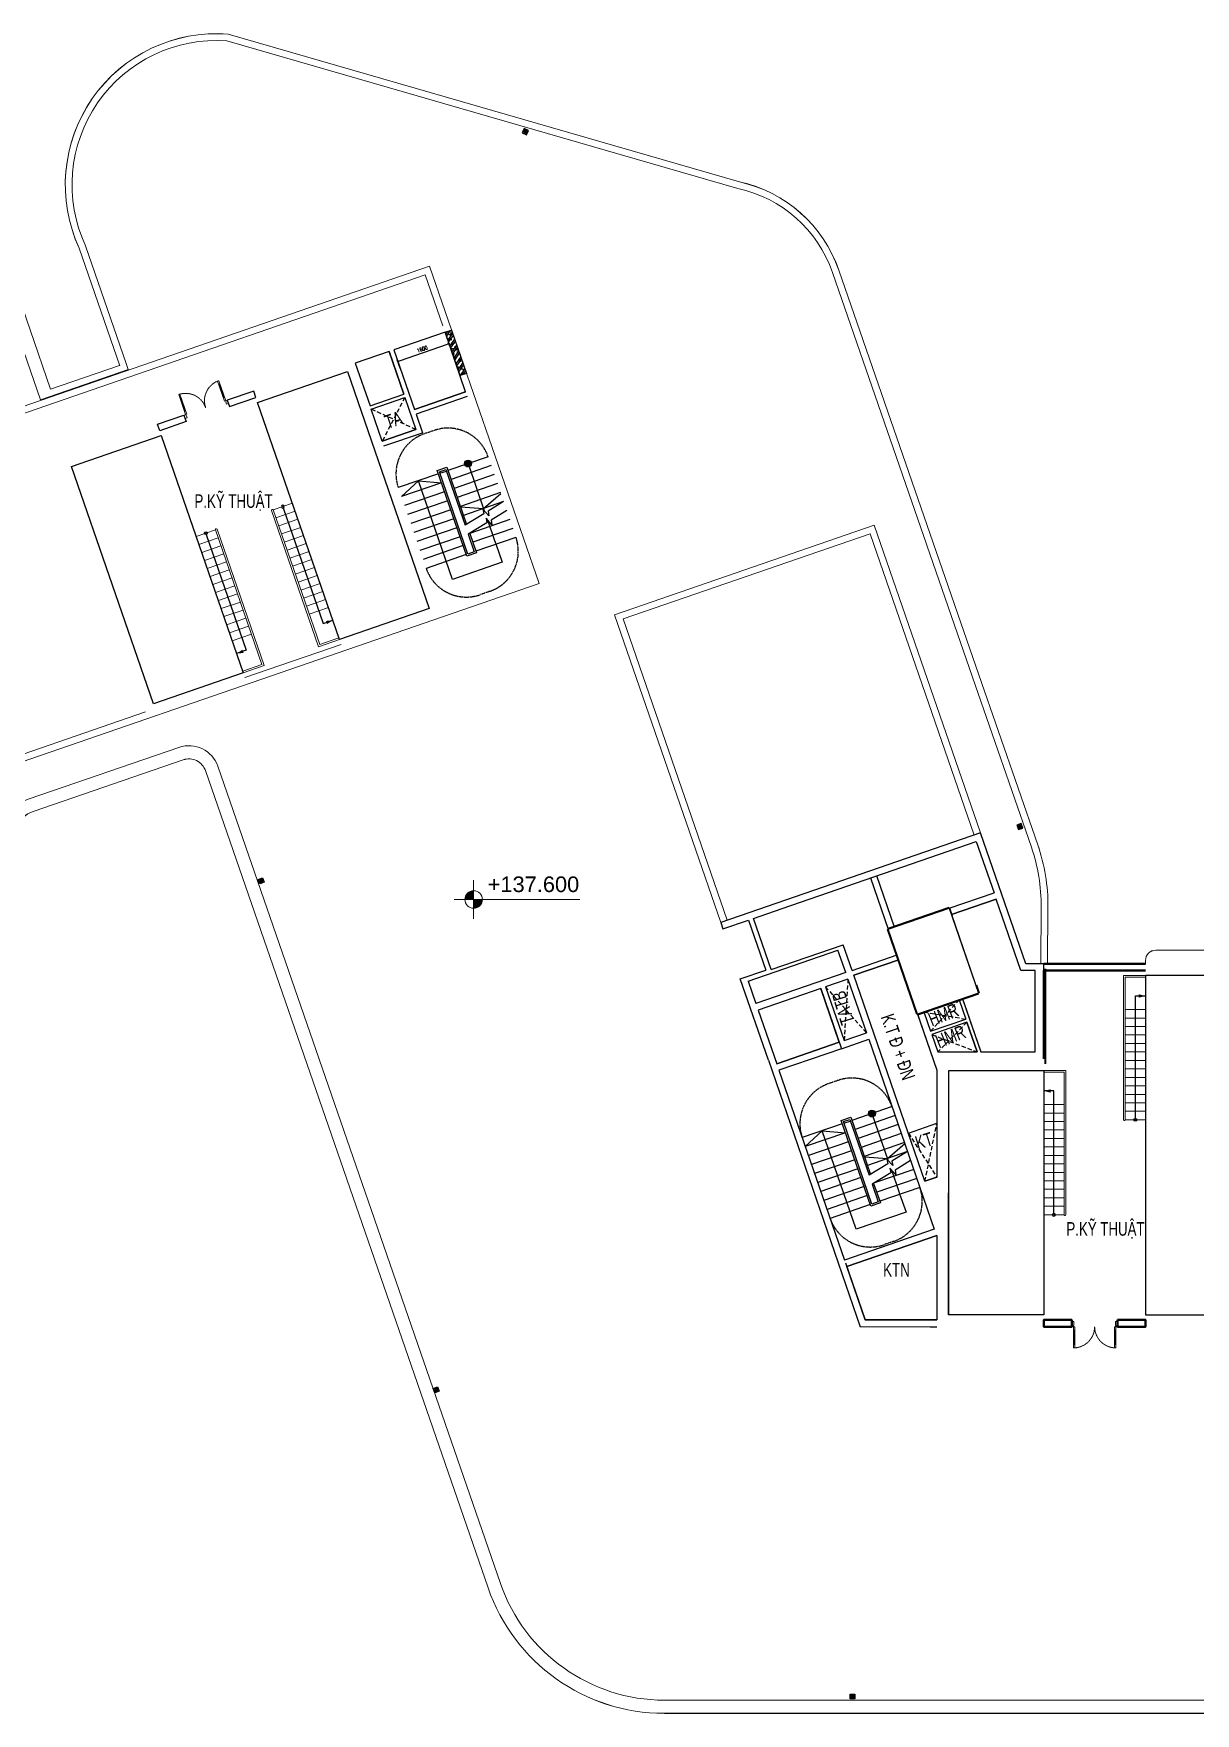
# Model space of a CAD drawing. Header units: millimetres. Extents: x 73618 to 214089, y -16132 to 209282.
# Drawn here: x 111839 to 146081, y 17166 to 66687 of the extents above; entities that cross this region are included whole.
import ezdxf
from ezdxf.enums import TextEntityAlignment as Align

# ---------------------------------------------------------------- set-up
doc = ezdxf.new("R2010")
doc.units = ezdxf.units.MM
doc.header["$LTSCALE"] = 100
doc.header["$MEASUREMENT"] = 0
for name, pattern in [('HIDDEN2', [0.1875, 0.125, -0.0625]), ('Xref_ST_MBDV Cot vach 30.7.2022$0$HIDDEN', [0.375, 0.25, -0.125]), ('Xref_ST_MBDV Cot vach 30.7.2022$0$HIDDEN2', [0.1875, 0.125, -0.0625]), ('Xref_ST_MBDV Cot vach 30.7.2022$0$ST_MBDV Cot vach 220803$0$HIDDEN', [0.375, 0.25, -0.125])]:
    doc.linetypes.add(name, pattern=pattern)
for name, color, linetype, lineweight in [('A-DOOR', 1, 'Continuous', 9), ('AUDIT_I_220808132811-11', 7, 'Continuous', 9), ('CUA', 37, 'Continuous', 13), ('KT-Ghi chu', 7, 'Continuous', 15), ('KT-Net cat', 1, 'Continuous', 40), ('KT-Net thay', 7, 'Continuous', 15), ('KT-TMB', 7, 'Continuous', 0), ('XREF.LSQ9.39U. MB$0$KTV-KT-NET THAY 1', 7, 'Continuous', 15), ('Xref_ST_MBDV Cot vach 30.7.2022$0$CUA', 37, 'Continuous', 13), ('Xref_ST_MBDV Cot vach 30.7.2022$0$ST_MBDV Cot vach 220803$0$Xref_ST_MBDV Cot vach 30.7.2022$0$KT-Net cot vach', 6, 'Continuous', 50)]:
    doc.layers.add(name, color=color, linetype=linetype, lineweight=lineweight)
for name, color, linetype in [('KC-Betong', 6, 'Continuous'), ('KT-Net manh', 139, 'Continuous'), ('NDT Thiet bi', 40, 'Continuous'), ('Xref_ST_MBDV Cot vach 30.7.2022$0$A-FLOR-STRS-ARROW', 8, 'Continuous'), ('Xref_ST_MBDV Cot vach 30.7.2022$0$KT-Khuat', 9, 'Xref_ST_MBDV Cot vach 30.7.2022$0$HIDDEN'), ('Xref_ST_MBDV Cot vach 30.7.2022$0$KT-Net manh', 139, 'Continuous'), ('Xref_ST_MBDV Cot vach 30.7.2022$0$KT-Text', 7, 'Continuous'), ('Xref_ST_MBDV Cot vach 30.7.2022$0$KT-Thay', 7, 'Continuous'), ('Xref_ST_MBDV Cot vach 30.7.2022$0$KT-Tuong', 1, 'Continuous'), ('Xref_ST_MBDV Cot vach 30.7.2022$0$ST_MBDV Cot vach 220803$0$KT-Khuat', 9, 'Xref_ST_MBDV Cot vach 30.7.2022$0$ST_MBDV Cot vach 220803$0$HIDDEN'), ('Xref_ST_MBDV Cot vach 30.7.2022$0$ST_MBDV Cot vach 220803$0$KT-Text', 7, 'Continuous'), ('Xref_ST_MBDV Cot vach 30.7.2022$0$ST_MBDV Cot vach 220803$0$Xref_ST_MBDV Cot vach 30.7.2022$0$KT-Tuong', 1, 'Continuous')]:
    doc.layers.add(name, color=color, linetype=linetype)
doc.styles.add('font unicode ccu', font='arial.ttf')
doc.styles.add('Xref_ST_MBDV Cot vach 30.7.2022$0$Arial', font='arial.ttf', dxfattribs={"width": 0.7})
doc.styles.add('Xref_ST_MBDV Cot vach 30.7.2022$0$ST_MBDV Cot vach 220803$0$Arial', font='arial.ttf', dxfattribs={"width": 0.7})
doc.styles.add('Xref_ST_MBDV Cot vach 30.7.2022$0$xref.N.Cot vach tang N2$0$DIM', font='vnsimli.shx', dxfattribs={"width": 0.7})
doc.dimstyles.new('Xref_ST_MBDV Cot vach 30.7.2022$0$xref.N.Cot vach tang N2$0$CCU 1-100 A1', dxfattribs={"dimscale": 100, "dimtxt": 2.2, "dimasz": 1, "dimexe": 1, "dimexo": 0, "dimgap": 1, "dimtad": 1, "dimdec": 0, "dimdsep": 46, "dimtxsty": 'Xref_ST_MBDV Cot vach 30.7.2022$0$xref.N.Cot vach tang N2$0$DIM', "dimblk1": 'Xref_ST_MBDV Cot vach 30.7.2022$0$xref.N.Cot vach tang N2$0$_ARCHTICK', "dimblk2": 'Xref_ST_MBDV Cot vach 30.7.2022$0$xref.N.Cot vach tang N2$0$_ARCHTICK', "dimsah": 1, "dimcen": 0, "dimdle": 1, "dimclrd": 256, "dimclre": 256, "dimclrt": 31, "dimadec": 0, "dimazin": 0, "dimtfac": 1, "dimtdec": 0, "dimtix": 1, "dimtmove": 2, "dimatfit": 3, "dimldrblk": 'Xref_ST_MBDV Cot vach 30.7.2022$0$xref.N.Cot vach tang N2$0$_ARCHTICK', "dimfxl": 8, "dimtolj": 1, "dimarcsym": 0})

# ---------------------------------------------------------------- blocks, each defined once
blk = doc.blocks.new('*U29')
at = {"layer": 'KT-Ghi chu'}
h = blk.add_hatch(color=256, dxfattribs=at)
edge = h.paths.add_edge_path()
edge.add_ellipse((286, 0), major_axis=(91.4, 91.4), ratio=1, start_angle=45, end_angle=135)
edge.add_line((156, 0), (286, 0))
edge.add_line((286, 0), (286, 129))
h = blk.add_hatch(color=256, dxfattribs=at)
edge = h.paths.add_edge_path()
edge.add_ellipse((286, 0), major_axis=(91.4, 91.4), ratio=1, start_angle=225, end_angle=315)
edge.add_line((415, 0), (286, 0))
edge.add_line((286, 0), (286, -129))
for p, q in [((286, 286), (286, -286)), ((1850, 0), (0, 0))]:
    blk.add_line(p, q, dxfattribs=at)
blk.add_circle((286, 0), 129, dxfattribs=at)
at = {"style": 'font unicode ccu'}
for tag, p in [('FL', (493, 109)), ('SL', (490, -337))]:
    blk.add_attdef(tag, p, '', height=230, dxfattribs=at)
blk = doc.blocks.new('BA')
at = {"layer": 'NDT Thiet bi'}
for p, q in [((-23606, -408374), (-23661, -408374)), ((-23606, -408374), (-23659, -408360)), ((-23606, -408374), (-23659, -408389)), ((-23606, -408374), (-23654, -408347)), ((-23606, -408374), (-23654, -408402)), ((-23645, -408335), (-23606, -408374)), ((-23645, -408413), (-23606, -408374)), ((-23606, -408374), (-23633, -408327)), ((-23606, -408374), (-23633, -408422)), ((-23606, -408374), (-23620, -408321)), ((-23606, -408374), (-23620, -408428)), ((-23606, -408391), (-23606, -408319)), ((-23606, -408374), (-23592, -408321)), ((-23606, -408374), (-23578, -408327)), ((-23567, -408335), (-23606, -408374)), ((-23606, -408374), (-23558, -408347)), ((-23606, -408374), (-23553, -408360)), ((-23606, -408374), (-23551, -408374)), ((-23606, -408374), (-23578, -408422)), ((-23606, -408374), (-23553, -408389)), ((-23606, -408374), (-23558, -408402)), ((-23567, -408413), (-23606, -408374)), ((-23606, -408374), (-23592, -408428)), ((-23606, -408391), (-23606, -408429)), ((-23589, -408374), (-23551, -408374))]:
    blk.add_line(p, q, dxfattribs=at)
blk.add_lwpolyline([(-23680, -408448), (-23532, -408448), (-23532, -408301), (-23680, -408301)], close=True, dxfattribs=at)
blk.add_circle((-23606, -408374), 55, dxfattribs=at)
blk = doc.blocks.new('A$C58AB5499')
for points, layer in [([(5483, 8885), (8130, 9799), (10545, 2804), (7898, 1890)], 'KT-Net cat'), ([(0, 6995), (2647, 7909), (5062, 914), (2415, 0)], 'KT-Net cat'), ([(34455, -8014), (31655, -8014), (31655, -18014), (34455, -18014)], 'KT-Net cat'), ([(25855, -10814), (28655, -10814), (28655, -18015), (25855, -18015)], 'KT-Net cat'), ([(24070, -6647), (25866, -6027), (26731, -8532), (24935, -9152)], 'KT-TMB')]:
    blk.add_wipeout(points).translate(0, 0, 0).dxf.layer = layer
at = {"layer": 'KC-Betong', "ltscale": 10, "elevation": 0}
for points in [[(5483, 8885), (8130, 9799), (10545, 2804), (7898, 1890)], [(0, 6995), (2647, 7909), (5062, 914), (2415, 0)], [(24070, -6647), (25866, -6027), (26731, -8532), (24935, -9152)], [(31655, -18014), (34455, -18014), (34455, -8014), (31655, -8014)]]:
    blk.add_lwpolyline(points, close=True, dxfattribs=at)
blk.add_lwpolyline([(25855, -10814), (28655, -10814), (28655, -18015), (25852, -18014), (25855, -10814)], dxfattribs=at)
blk = doc.blocks.new('XREF.LSQ9.39U. MB$0$thang sat')
at = {"layer": 'KT-Net manh'}
blk.add_lwpolyline([(50, -958), (50, 2650), (350, 2650)], dxfattribs=at)
at = {"layer": 'KT-Net manh', "ltscale": 2}
blk.add_lwpolyline([(350, 2650, 0, 100, 0), (150, 2650, 100, 100, 0)], format="xyseb", dxfattribs=at)
at = {"layer": 'KT-Net manh'}
blk.add_circle((50, -1000), 41.6, dxfattribs=at)
at = {"layer": 'KT-Net thay'}
for p, q in [((350, 3250), (-300, 3250)), ((-300, 3250), (-300, -1000)), ((-250, 3200), (-250, -1000)), ((350, 3200), (-250, 3200)), ((-250, 2250), (350, 2250)), ((350, 2000), (-250, 2000)), ((350, 1750), (-250, 1750)), ((350, 1500), (-250, 1500)), ((350, 1250), (-250, 1250)), ((350, 1000), (-250, 1000)), ((350, 750), (-250, 750)), ((350, 500), (-250, 500)), ((350, 250), (-250, 250)), ((-250, 0), (350, 0)), ((-250, -250), (350, -250)), ((-250, -500), (350, -500)), ((-250, -750), (350, -750)), ((-250, -1000), (350, -1000))]:
    blk.add_line(p, q, dxfattribs=at)
blk.add_arc((-275, -1000), 25, 180, 0, dxfattribs=at)
blk = doc.blocks.new('A$C1DD04B63')
at = {"layer": 'Xref_ST_MBDV Cot vach 30.7.2022$0$KT-Net manh'}
h = blk.add_hatch(color=256, dxfattribs=at)
edge = h.paths.add_edge_path(flags=0)
edge.add_arc((-8363.3, 5933.9), 100, 199.04714, 559.04714)
h = blk.add_hatch(color=256, dxfattribs=at)
edge = h.paths.add_edge_path(flags=0)
edge.add_arc((-8363.3, 5933.9), 100, 199.04714, 559.04714)
blk.add_hatch(color=256, dxfattribs=at).paths.add_polyline_path([(-8365.1, 6033.9), (-8423.5, 6013.7), (-8458.9, 5963), (-8457.8, 5901.3), (-8420.6, 5851.9), (-8361.5, 5833.9), (-8303, 5854.1), (-8267.6, 5904.7), (-8268.8, 5966.5), (-8306, 6015.9)], flags=0)
blk.add_hatch(color=256, dxfattribs=at).paths.add_polyline_path([(-8365.1, 6033.9), (-8423.5, 6013.7), (-8458.9, 5963), (-8457.8, 5901.3), (-8420.6, 5851.9), (-8361.5, 5833.9), (-8303, 5854.1), (-8267.6, 5904.7), (-8268.8, 5966.5), (-8306, 6015.9)], flags=0)
at = {"layer": 'A-DOOR'}
blk.add_line((-6450, -350, 0), (-8706.3, -350, 0), dxfattribs=at)
at = {"layer": 'Defpoints', "elevation": 0}
for points in [[(-4700.7, 12255.2), (-6024.1, 11798.3), (-5224.6, 9482.5), (-5697.2, 9319.3), (-5155.4, 7750), (-3550, 7750), (-3550, 10150), (-3973.9, 10150)], [(-8898.6, 10012.5), (-7575.3, 10469.4), (-6450, 7209.9), (-6450, 4059.1), (-6800.7, 3935.8)], [(-11169.8, 7398.2), (-9326.6, 8034.5), (-9874.8, 9622.6), (-11718.1, 8986.2)], [(-9107.3, 1424.2), (-6450, 2341.6), (-6450, -150), (-8563.8, -150)]]:
    blk.add_lwpolyline(points, close=True, dxfattribs=at)
at = {"layer": 'Xref_ST_MBDV Cot vach 30.7.2022$0$A-FLOR-STRS-ARROW', "elevation": 0}
for points in [[(-7315.6, 4814.5), (-7774.8, 4531.2), (-7751.7, 4397.6), (-7924.7, 4590.2), (-7897.7, 4455.4), (-8449.4, 4115)], [(-7223.9, 4549), (-7683.2, 4265.7), (-7660.1, 4132), (-7833, 4324.7), (-7806, 4189.9), (-8357.7, 3849.5)]]:
    blk.add_lwpolyline(points, dxfattribs=at)
at = {"layer": 'Xref_ST_MBDV Cot vach 30.7.2022$0$KT-Khuat', "linetype": 'Xref_ST_MBDV Cot vach 30.7.2022$0$HIDDEN', "ltscale": 5}
for p, q in [((-9733, 9671.5, 0), (-8523.1, 8311.9, 0)), ((-9071.4, 9900, 0), (-9184.8, 8083.5, 0))]:
    blk.add_line(p, q, dxfattribs=at)
at = {"layer": 'Xref_ST_MBDV Cot vach 30.7.2022$0$KT-Net manh'}
for p, q in [((-3268, 10200, 0), (-3268, 7400, 0)), ((-3250, 10200, 0), (-3250, 7400, 0)), ((-8267.6, 5904.7, 0), (-8268.8, 5966.5, 0)), ((-8267.6, 5904.7, 0), (-8268.8, 5966.5, 0))]:
    blk.add_line(p, q, dxfattribs=at)
at = {"layer": 'Xref_ST_MBDV Cot vach 30.7.2022$0$KT-Net manh', "linetype": 'Xref_ST_MBDV Cot vach 30.7.2022$0$HIDDEN', "elevation": 0}
for points in [[(-7772.5, 6137.9, 0.4141313), (-9361.7, 6911.6), (-9645.8, 6813.5, 0.4141313), (-10419.2, 5224.1, 1.0000292)], [(-6950.1, 3755.8, -0.4141313), (-7723.5, 2166.4), (-8007.6, 2068.3, -0.4141313), (-9596.8, 2842.1, -1.0000292)]]:
    blk.add_lwpolyline(points, format="xyb", dxfattribs=at)
at = {"layer": 'Xref_ST_MBDV Cot vach 30.7.2022$0$KT-Net manh', "elevation": 0}
for points in [[(-8363.3, 5933.9), (-7883.6, 4544.4)], [(-10327.8, 4959.4), (-9828.4, 5428.1), (-9146.3, 5367.3)], [(-7791.9, 4278.8), (-7580.1, 3665.3), (-7547.4, 3570.8), (-7359.8, 3027.3), (-8824.9, 2521.4), (-9828.4, 5428.1)], [(-8585.6, 4662.6), (-7906.4, 4610.5), (-7397.2, 5050.8)]]:
    blk.add_lwpolyline(points, dxfattribs=at)
at = {"layer": 'Xref_ST_MBDV Cot vach 30.7.2022$0$KT-Net manh'}
blk.add_circle((-8363.3, 5933.9, 0), 100, dxfattribs=at)
blk.add_circle((-8363.3, 5933.9, 0), 100, dxfattribs=at)
at = {"layer": 'Xref_ST_MBDV Cot vach 30.7.2022$0$KT-Thay', "extrusion": (-1.21212e-08, -4.22423e-09, 1)}
for p, q in [((-7772.5, 6137.9, 0), (-8954.1, 5729.9, 0)), ((-9237.6, 5632, 0), (-10419.2, 5224.1, 0)), ((-7681.1, 5873.2, 0), (-8862.7, 5465.3, 0)), ((-7589.8, 5608.5, 0), (-8771.3, 5200.6, 0)), ((-9146.3, 5367.3, 0), (-10327.8, 4959.4, 0)), ((-9054.9, 5102.7, 0), (-10236.5, 4694.7, 0)), ((-7498.4, 5343.8, 0), (-8679.9, 4935.9, 0)), ((-7407, 5079.2, 0), (-8588.6, 4671.2, 0)), ((-8963.5, 4838, 0), (-10145.1, 4430.1, 0)), ((-8872.1, 4573.3, 0), (-10053.7, 4165.4, 0)), ((-7315.6, 4814.5, 0), (-8497.2, 4406.6, 0)), ((-8780.8, 4308.7, 0), (-9962.3, 3900.7, 0)), ((-8689.4, 4044, 0), (-9870.9, 3636.1, 0)), ((-7132.9, 4285.2, 0), (-8314.4, 3877.2, 0)), ((-7041.5, 4020.5, 0), (-8223.1, 3612.6, 0)), ((-8598, 3779.3, 0), (-9779.6, 3371.4, 0)), ((-8506.6, 3514.7, 0), (-9688.2, 3106.7, 0)), ((-6950.1, 3755.8, 0), (-8131.7, 3347.9, 0)), ((-8415.3, 3250, 0), (-9596.8, 2842.1, 0))]:
    blk.add_line(p, q, dxfattribs=at)
at = {"layer": 'Xref_ST_MBDV Cot vach 30.7.2022$0$KT-Thay'}
for p, q in [((-9190.4, 5648.3, 0), (-9001.3, 5713.6, 0)), ((-7290.2, 5353.6, 0), (-6450, 5649.2, 0))]:
    blk.add_line(p, q, dxfattribs=at)
at = {"layer": 'Xref_ST_MBDV Cot vach 30.7.2022$0$KT-Thay', "elevation": 0}
for points in [[(-8314.1, 3876.4), (-8115.4, 3300.6), (-8398.9, 3202.7), (-9270.3, 5726.5), (-8986.7, 5824.4), (-8405.8, 4141.9)], [(-8357.7, 3849.5), (-8178.9, 3331.6), (-8368, 3266.3), (-9206.7, 5695.6), (-9017.6, 5760.9), (-8449.4, 4115)]]:
    blk.add_lwpolyline(points, dxfattribs=at)
at = {"layer": 'Xref_ST_MBDV Cot vach 30.7.2022$0$KT-Tuong'}
for p, q in [((-5164.4, 14211, 0), (-12821.4, 11567.4, 0)), ((-11006.9, 11982.3, 0), (-5288.1, 13956.7, 0)), ((-5288.1, 13956.7, 0), (-4766, 12444.3, 0)), ((-3831.3, 10350, 0), (-5164.4, 14211, 0)), ((-11857.6, 11688.6, 0), (-11006.9, 11982.3, 0)), ((-12821.4, 11567.4, 0), (-12755.1, 11378.8, 0)), ((-12755.1, 11378.8, 0), (-11999.4, 11639.6, 0)), ((-11999.4, 11639.6, 0), (-11490.3, 10165.1, 0)), ((-11335.5, 10176.2, 0), (-11857.6, 11688.6, 0)), ((-11335.5, 10176.2, 0), (-9208.7, 10910.5, 0)), ((-8947.6, 10154.3, 0), (-9208.7, 10910.5, 0)), ((-12011.8, 9836.9, 0), (-9365.1, 10750.7, 0)), ((-9136.6, 10089, 0), (-9365.1, 10750.7, 0)), ((-12246.5, 9904, 0), (-11490.3, 10165.1, 0)), ((-9136.6, 10089, 0), (-11783.3, 9175.2, 0)), ((-6800.7, 3935.8, 0), (-8898.6, 10012.5, 0)), ((-11417.6, 7503, 0), (-12246.5, 9904, 0)), ((-12011.8, 9836.9, 0), (-11783.3, 9175.2, 0)), ((-9874.8, 9622.6, 0), (-11718.1, 8986.2, 0)), ((-9874.8, 9622.6, 0), (-9261.3, 7845.5, 0)), ((-9071.4, 9900, 0), (-9733, 9671.5, 0)), ((-9733, 9671.5, 0), (-9184.8, 8083.5, 0)), ((-9071.4, 9900, 0), (-8523.1, 8311.9, 0)), ((-9326.6, 8034.5, 0), (-11169.8, 7398.2, 0)), ((-9261.3, 7845.5, 0), (-8457.8, 8122.9, 0)), ((-9184.8, 8083.5, 0), (-8523.1, 8311.9, 0)), ((-8457.8, 8122.9, 0), (-6525.9, 2527, 0)), ((-11417.6, 7503, 0), (-8706.3, -350, 0)), ((-11228.5, 7568.3, 0), (-11169.8, 7398.2, 0)), ((-9261.3, 7845.5, 0), (-11104.5, 7209.1, 0)), ((-11104.5, 7209.1, 0), (-9172.6, 1613.2, 0)), ((-6800.7, 3935.8, 0), (-6450, 4059.1, 0)), ((-6525.9, 2527, 0), (-9172.6, 1613.2, 0)), ((-6450, 2341.6, 0), (-9107.3, 1424.2, 0)), ((-9146.5, 1537.8, 0), (-8563.8, -150, 0)), ((-8563.8, -150, 0), (-6450, -150, 0)), ((-6650, -150, 0), (-6450, -150, 0)), ((-6650, -350, 0), (-6450, -350, 0))]:
    blk.add_line(p, q, dxfattribs=at)
at = {"layer": 'Xref_ST_MBDV Cot vach 30.7.2022$0$KT-Tuong', "elevation": 0}
blk.add_lwpolyline([(-11718.1, 8986.2), (-11669.1, 8844.4)], dxfattribs=at)
at = {"layer": 'Xref_ST_MBDV Cot vach 30.7.2022$0$ST_MBDV Cot vach 220803$0$KT-Khuat', "linetype": 'Xref_ST_MBDV Cot vach 30.7.2022$0$ST_MBDV Cot vach 220803$0$HIDDEN', "ltscale": 5}
for p, q in [((-6800.7, 3935.8, 0), (-6450, 5649.2, 0)), ((-7290.2, 5353.6, 0), (-6450, 4059.1, 0))]:
    blk.add_line(p, q, dxfattribs=at)
at = {"layer": 'Xref_ST_MBDV Cot vach 30.7.2022$0$ST_MBDV Cot vach 220803$0$KT-Khuat', "linetype": 'Xref_ST_MBDV Cot vach 30.7.2022$0$ST_MBDV Cot vach 220803$0$HIDDEN', "ltscale": 5, "extrusion": (5.05853e-09, -7.09797e-09, 1), "elevation": 0}
for points in [[(-6831.5, 8927.7), (-5595.9, 8719.6)], [(-5791.7, 9286.7), (-6635.7, 8360.6)], [(-5563.3, 8625), (-6422.3, 7750.7)]]:
    blk.add_lwpolyline(points, dxfattribs=at)
at = {"layer": 'Xref_ST_MBDV Cot vach 30.7.2022$0$ST_MBDV Cot vach 220803$0$KT-Khuat', "linetype": 'Xref_ST_MBDV Cot vach 30.7.2022$0$ST_MBDV Cot vach 220803$0$HIDDEN', "ltscale": 5, "extrusion": (4.82584e-10, -8.7027e-09, 1), "elevation": 0}
blk.add_lwpolyline([(-6601.3, 8261), (-5261.2, 7750)], dxfattribs=at)
at = {"layer": 'Xref_ST_MBDV Cot vach 30.7.2022$0$ST_MBDV Cot vach 220803$0$Xref_ST_MBDV Cot vach 30.7.2022$0$KT-Net cot vach'}
for p, q in [((-6089.4, 11987.4, 0), (-7885.3, 11367.3, 0)), ((-6007.8, 11751.1, 0), (-6089.4, 11987.4, 0)), ((-7020.5, 8862.5, 0), (-7885.4, 11367.3, 0)), ((-7020.5, 8862.5, 0), (-5224.6, 9482.5, 0)), ((-5306.2, 9718.8, 0), (-5224.6, 9482.5, 0))]:
    blk.add_line(p, q, dxfattribs=at)
at = {"layer": 'Xref_ST_MBDV Cot vach 30.7.2022$0$ST_MBDV Cot vach 220803$0$Xref_ST_MBDV Cot vach 30.7.2022$0$KT-Tuong'}
for p, q in [((-8407.5, 12879.7, 0), (-7885.4, 11367.3, 0)), ((-7696.3, 11432.6, 0), (-8218.5, 12945, 0)), ((-5723.6, 10315.2, 0), (-6196.8, 11685.8, 0)), ((-5534.6, 10380.5, 0), (-6007.8, 11751.1, 0)), ((-8947.6, 10154.3, 0), (-7624.3, 10611.1, 0)), ((-5495.2, 9653.6, 0), (-5723.6, 10315.2, 0)), ((-5306.2, 9718.8, 0), (-5534.6, 10380.5, 0)), ((-3550, 10150, 0), (-3973.9, 10150, 0)), ((-6635.7, 8360.6, 0), (-5595.9, 8719.6, 0)), ((-5501.4, 8752.2, 0), (-5468.8, 8657.7, 0)), ((-5155.4, 7750, 0), (-3550, 7750, 0))]:
    blk.add_line(p, q, dxfattribs=at)
at = {"layer": 'Xref_ST_MBDV Cot vach 30.7.2022$0$ST_MBDV Cot vach 220803$0$Xref_ST_MBDV Cot vach 30.7.2022$0$KT-Tuong', "extrusion": (5.05853e-09, -7.09797e-09, 1), "elevation": 0}
for points in [[(-6089.4, 11987.4), (-4766, 12444.3)], [(-6024.1, 11798.4), (-4700.7, 12255.2)], [(-3973.9, 10150), (-4700.7, 12255.2)], [(-3300, 7550), (-3300, 10350), (-3831.3, 10350)], [(-3550, 7750), (-3550, 10150)], [(-6831.5, 8927.7), (-6635.7, 8360.6)], [(-5791.7, 9286.7), (-5595.9, 8719.6)], [(-5697.2, 9319.3), (-5501.4, 8752.2)], [(-3550, 7750), (-3550, 8922.2)], [(-7020.5, 8862.5), (-6450, 7209.9)], [(-5563.3, 8625), (-5261.2, 7750)], [(-5468.8, 8657.7), (-5155.4, 7750)]]:
    blk.add_lwpolyline(points, dxfattribs=at)
at = {"layer": 'Xref_ST_MBDV Cot vach 30.7.2022$0$ST_MBDV Cot vach 220803$0$Xref_ST_MBDV Cot vach 30.7.2022$0$KT-Tuong', "elevation": 0}
blk.add_lwpolyline([(-7575.3, 10469.4), (-8898.6, 10012.5)], dxfattribs=at)
at = {"layer": 'Xref_ST_MBDV Cot vach 30.7.2022$0$ST_MBDV Cot vach 220803$0$Xref_ST_MBDV Cot vach 30.7.2022$0$KT-Tuong', "extrusion": (5.05853e-09, -7.09797e-09, 1), "elevation": 0}
blk.add_lwpolyline([(-6603.1, 8266.1), (-6424.9, 7750), (-5261.2, 7750), (-5563.3, 8625)], close=True, dxfattribs=at)
at = {"layer": 'Xref_ST_MBDV Cot vach 30.7.2022$0$KT-Text', "extrusion": (2.35248e-08, -7.82116e-08, 1), "style": 'Xref_ST_MBDV Cot vach 30.7.2022$0$Arial', "width": 0.7}
blk.add_text('TATB', height=400, rotation=107.17014, dxfattribs=at).set_placement((-9024.8, 9107.5, 0), align=Align.CENTER)
at = {"layer": 'Xref_ST_MBDV Cot vach 30.7.2022$0$KT-Text', "style": 'Xref_ST_MBDV Cot vach 30.7.2022$0$Arial', "width": 0.7}
blk.add_text('K.T Đ + ĐN', height=400, rotation=289.04714, dxfattribs=at).set_placement((-8110.8, 8783.6, 0))
at = {"layer": 'Xref_ST_MBDV Cot vach 30.7.2022$0$KT-Text', "extrusion": (-7.82116e-08, -2.35248e-08, 1), "style": 'Xref_ST_MBDV Cot vach 30.7.2022$0$Arial', "width": 0.7}
blk.add_text('KT', height=400, rotation=17.17014, dxfattribs=at).set_placement((-6771.3, 4938.2, 0), align=Align.CENTER)
at = {"layer": 'Xref_ST_MBDV Cot vach 30.7.2022$0$KT-Text', "extrusion": (-8.17004e-08, 7.19062e-10, 1), "insert": (-7642, 1129.3, 0), "char_height": 400, "attachment_point": 8, "text_direction": (1, 0, 0), "style": 'Xref_ST_MBDV Cot vach 30.7.2022$0$Arial'}
blk.add_mtext_dynamic_manual_height_columns('KTN', width=2465.018, gutter_width=6.25, heights=[0], dxfattribs=at)
at = {"layer": 'Xref_ST_MBDV Cot vach 30.7.2022$0$ST_MBDV Cot vach 220803$0$KT-Text', "extrusion": (-8.14098e-08, -6.55027e-09, 1), "style": 'Xref_ST_MBDV Cot vach 30.7.2022$0$ST_MBDV Cot vach 220803$0$Arial', "width": 0.7}
for p in [(-6183.2, 8662.8, 0), (-5974.1, 8018.7, 0)]:
    blk.add_text('HMR', height=400, rotation=21.66889, dxfattribs=at).set_placement(p, align=Align.CENTER)
blk = doc.blocks.new('*U7')
for p, q in [((-1260, 525), (-1300, 525)), ((-1280, 100), (-1280, 525)), ((-90, 525), (-50, 525)), ((-70, 100), (-70, 525)), ((-1260, 100), (-1300, 100)), ((-90, 100), (-50, 100))]:
    blk.add_line(p, q)
for points in [[(-1300, 0), (-1260, 0), (-1260, 625), (-1300, 625)], [(-50, 0), (-90, 0), (-90, 625), (-50, 625)], [(-1350, -150), (-1290, -150), (-1290, -40), (-1300, -40), (-1300, 0), (-1350, 0)], [(0, -150), (-60, -150), (-60, -40), (-50, -40), (-50, 0), (0, 0)]]:
    blk.add_lwpolyline(points, close=True)
at = {"linetype": 'Xref_ST_MBDV Cot vach 30.7.2022$0$HIDDEN2'}
for centre, start, end in [((-1300, 0), 0, 90), ((-50, 0), 90, 180)]:
    blk.add_arc(centre, 625, start, end, dxfattribs=at)
blk = doc.blocks.new('*U83')
for p, q in [((-1260, 525), (-1300, 525)), ((-1280, 100), (-1280, 525)), ((-90, 525), (-50, 525)), ((-70, 100), (-70, 525)), ((-1260, 100), (-1300, 100)), ((-90, 100), (-50, 100))]:
    blk.add_line(p, q)
for points in [[(-1300, 0), (-1260, 0), (-1260, 625), (-1300, 625)], [(-50, 0), (-90, 0), (-90, 625), (-50, 625)], [(-1350, -100), (-1290, -100), (-1290, -40), (-1300, -40), (-1300, 0), (-1350, 0)], [(0, -100), (-60, -100), (-60, -40), (-50, -40), (-50, 0), (0, 0)]]:
    blk.add_lwpolyline(points, close=True)
at = {"linetype": 'HIDDEN2'}
for centre, start, end in [((-1300, 0), 0, 90), ((-50, 0), 90, 180)]:
    blk.add_arc(centre, 625, start, end, dxfattribs=at)
blk = doc.blocks.new('Xref_ST_MBDV Cot vach 30.7.2022$0$xref.N.Cot vach tang N2$0$_Open90')
at = {"color": 0, "linetype": 'ByBlock', "lineweight": -2}
for p, q in [((0, 0), (-1, 0)), ((-0.5, 0.5), (0, 0)), ((0, 0), (-0.5, -0.5))]:
    blk.add_line(p, q, dxfattribs=at)
blk = doc.blocks.new('*D120')
at = {"layer": 'Defpoints', "color": 5, "transparency": 16777216}
for p, q in [((-2312, 6697), (-2398, 6944)), ((-3846, 6391), (-2429, 6881)), ((-3825, 6175), (-3910, 6422))]:
    blk.add_line(p, q, dxfattribs=at)
at = {"layer": 'Defpoints', "color": 0, "transparency": 16777216}
for p in [(-2381, 6897), (-2312, 6697), (-3825, 6175)]:
    blk.add_point(p, dxfattribs=at)
at = {"layer": 'Defpoints', "color": 5, "transparency": 16777216, "xscale": 50, "yscale": 50, "zscale": 50}
for p, rotation in [((-2381, 6897), 19.04713795308841), ((-3894, 6375), 199.0471379530884)]:
    blk.add_blockref('Xref_ST_MBDV Cot vach 30.7.2022$0$xref.N.Cot vach tang N2$0$_Open90', p, dxfattribs=dict(at, rotation=rotation))
at = {"layer": 'Defpoints', "color": 5, "transparency": 16777216, "insert": (-3172, 6735), "char_height": 110, "attachment_point": 5, "rotation": 19.0471, "style": 'Xref_ST_MBDV Cot vach 30.7.2022$0$xref.N.Cot vach tang N2$0$DIM'}
blk.add_mtext('\\A1;1600', dxfattribs=at)
blk = doc.blocks.new('Xref_ST_MBDV Cot vach 30.7.2022$0$xref.N.Cot vach tang N2$0$_ARCHTICK')
at = {"color": 0, "linetype": 'ByBlock', "const_width": 0.15}
blk.add_lwpolyline([(-0.5, -0.5), (0.5, 0.5)], dxfattribs=at)
blk = doc.blocks.new('A$C3EF73C71')
at = {"layer": 'Xref_ST_MBDV Cot vach 30.7.2022$0$KT-Net manh'}
h = blk.add_hatch(color=256, dxfattribs=at)
edge = h.paths.add_edge_path(flags=0)
edge.add_arc((-1821.1, 3359.6), 100, 199.04714, 559.04714)
h = blk.add_hatch(color=256, dxfattribs=at)
edge = h.paths.add_edge_path(flags=0)
edge.add_arc((-1821.1, 3359.6), 100, 199.04714, 559.04714)
blk.add_hatch(color=256, dxfattribs=at).paths.add_polyline_path([(-1822.9, 3459.6), (-1881.4, 3439.4), (-1916.8, 3388.8), (-1915.6, 3327), (-1878.4, 3277.7), (-1819.3, 3259.6), (-1760.9, 3279.8), (-1725.5, 3330.5), (-1726.6, 3392.3), (-1763.8, 3441.6)], flags=0)
blk.add_hatch(color=256, dxfattribs=at).paths.add_polyline_path([(-1822.9, 3459.6), (-1881.4, 3439.4), (-1916.8, 3388.8), (-1915.6, 3327), (-1878.4, 3277.7), (-1819.3, 3259.6), (-1760.9, 3279.8), (-1725.5, 3330.5), (-1726.6, 3392.3), (-1763.8, 3441.6)], flags=0)
at = {"layer": 'Defpoints'}
for points in [[(-3403.6, 4955.6), (-1891.2, 5477.7), (-2496.5, 7231.2), (-4008.9, 6709)], [(-4709.2, 5060.2), (-3716.7, 5402.9), (-4150.7, 6660.1), (-5143.2, 6317.4)], [(-4676.6, 4965.7), (-3684.1, 5308.4), (-3357.7, 4363.1), (-4350.2, 4020.4)]]:
    blk.add_lwpolyline(points, close=True, dxfattribs=at)
at = {"layer": 'Xref_ST_MBDV Cot vach 30.7.2022$0$A-FLOR-STRS-ARROW'}
for points in [[(-773.4, 2240.3), (-1232.7, 1956.9), (-1209.6, 1823.3), (-1382.5, 2015.9), (-1355.5, 1881.1), (-1907.2, 1540.7)], [(-681.7, 1974.7), (-1141, 1691.4), (-1117.9, 1557.8), (-1290.8, 1750.4), (-1263.9, 1615.6), (-1815.6, 1275.2)]]:
    blk.add_lwpolyline(points, dxfattribs=at)
at = {"layer": 'Xref_ST_MBDV Cot vach 30.7.2022$0$KT-Khuat', "linetype": 'Xref_ST_MBDV Cot vach 30.7.2022$0$HIDDEN', "ltscale": 5}
for p, q in [((-3357.7, 4363.1), (-4676.6, 4965.7)), ((-3684.1, 5308.4), (-4350.2, 4020.4))]:
    blk.add_line(p, q, dxfattribs=at)
at = {"layer": 'Xref_ST_MBDV Cot vach 30.7.2022$0$KT-Net manh'}
blk.add_line((-1725.5, 3330.5), (-1726.6, 3392.3), dxfattribs=at)
blk.add_line((-1725.5, 3330.5), (-1726.6, 3392.3), dxfattribs=at)
at = {"layer": 'Xref_ST_MBDV Cot vach 30.7.2022$0$KT-Net manh', "linetype": 'Xref_ST_MBDV Cot vach 30.7.2022$0$HIDDEN'}
for points in [[(-1230.3, 3563.6, 0.4141313), (-2819.6, 4337.3), (-3103.7, 4239.2, 0.4141313), (-3877, 2649.8, 1.0000292)], [(-407.9, 1181.6, -0.4141313), (-1181.3, -407.8), (-1465.4, -505.9, -0.4141313), (-3054.6, 267.8, -1.0000292)]]:
    blk.add_lwpolyline(points, format="xyb", dxfattribs=at)
at = {"layer": 'Xref_ST_MBDV Cot vach 30.7.2022$0$KT-Net manh'}
for points in [[(-1821.1, 3359.6), (-1341.4, 1970.1)], [(-3785.6, 2385.2), (-3286.2, 2853.8), (-2604.1, 2793.1)], [(-1249.7, 1704.6), (-1037.9, 1091), (-1005.2, 996.5), (-817.6, 453), (-2282.7, -52.8), (-3286.2, 2853.8)], [(-2043.4, 2088.3), (-1364.2, 2036.3), (-855, 2476.6)]]:
    blk.add_lwpolyline(points, dxfattribs=at)
blk.add_circle((-1821.1, 3359.6), 100, dxfattribs=at)
blk.add_circle((-1821.1, 3359.6), 100, dxfattribs=at)
at = {"layer": 'Xref_ST_MBDV Cot vach 30.7.2022$0$KT-Thay', "extrusion": (-1.21212e-08, -4.22423e-09, 1)}
for p, q in [((-1230.3, 3563.6), (-2411.9, 3155.7)), ((-2695.5, 3057.8), (-3877, 2649.8)), ((-1138.9, 3298.9), (-2320.5, 2891)), ((-1047.6, 3034.3), (-2229.1, 2626.3)), ((-2604.1, 2793.1), (-3785.6, 2385.2)), ((-2512.7, 2528.4), (-3694.3, 2120.5)), ((-956.2, 2769.6), (-2137.8, 2361.7)), ((-864.8, 2504.9), (-2046.4, 2097)), ((-2421.3, 2263.7), (-3602.9, 1855.8)), ((-2330, 1999.1), (-3511.5, 1591.1)), ((-773.4, 2240.2), (-1955, 1832.3)), ((-2238.6, 1734.4), (-3420.1, 1326.5)), ((-590.7, 1710.9), (-1772.2, 1303)), ((-2147.2, 1469.7), (-3328.8, 1061.8)), ((-2055.8, 1205.1), (-3237.4, 797.1)), ((-499.3, 1446.2), (-1680.9, 1038.3)), ((-407.9, 1181.6), (-1589.5, 773.6)), ((-1964.4, 940.4), (-3146, 532.5)), ((-1873.1, 675.7), (-3054.6, 267.8))]:
    blk.add_line(p, q, dxfattribs=at)
at = {"layer": 'Xref_ST_MBDV Cot vach 30.7.2022$0$KT-Thay'}
blk.add_line((-2648.2, 3074.1), (-2459.1, 3139.3), dxfattribs=at)
for points in [[(-1772, 1302.1), (-1573.2, 726.4), (-1856.8, 628.5), (-2728.1, 3152.3), (-2444.5, 3250.2), (-1863.6, 1567.6)], [(-1815.6, 1275.2), (-1636.8, 757.3), (-1825.8, 692), (-2664.5, 3121.3), (-2475.5, 3186.6), (-1907.2, 1540.7)]]:
    blk.add_lwpolyline(points, dxfattribs=at)
at = {"layer": 'Xref_ST_MBDV Cot vach 30.7.2022$0$KT-Tuong'}
for p, q in [((-4150.7, 6660.1), (-3716.7, 5402.9)), ((-4008.9, 6709), (-3403.6, 4955.6)), ((-1891.2, 5477.7), (-3403.6, 4955.6)), ((-4709.2, 5060.2), (-3716.7, 5402.9)), ((-4676.6, 4965.7), (-3684.1, 5308.4)), ((-3684.1, 5308.4), (-3357.7, 4363.1)), ((-1842.2, 5335.9), (-3354.6, 4813.8)), ((-3354.6, 4813.8), (-3167, 4270.3)), ((-4350.2, 4020.4), (-3357.7, 4363.1)), ((-4301.3, 3878.7), (-3167, 4270.3))]:
    blk.add_line(p, q, dxfattribs=at)
at = {"layer": 'Xref_ST_MBDV Cot vach 30.7.2022$0$KT-Text', "extrusion": (-7.73991e-08, -2.60739e-08, 1), "style": 'Xref_ST_MBDV Cot vach 30.7.2022$0$Arial', "width": 0.7}
blk.add_text('TA', height=400, rotation=19.04714, dxfattribs=at).set_placement((-3954.7, 4460.6, 0), align=Align.CENTER)
at = {"layer": 'Defpoints', "color": 5}
dim = blk.add_linear_dim(base=(-2381.3, 6897.2), p1=(-3824.6, 6174.9), p2=(-2312.2, 6697.1), angle=199.04714, dimstyle='Xref_ST_MBDV Cot vach 30.7.2022$0$xref.N.Cot vach tang N2$0$CCU 1-100 A1', override={"dimscale": 50, "dimblk1": 'Xref_ST_MBDV Cot vach 30.7.2022$0$xref.N.Cot vach tang N2$0$_Open90', "dimblk2": 'Xref_ST_MBDV Cot vach 30.7.2022$0$xref.N.Cot vach tang N2$0$_Open90', "dimclrd": 5, "dimclre": 5, "dimclrt": 5, "dimlwd": 65535, "dimlwe": 65535}, dxfattribs=at)
dim.commit()
dim.dimension.update_dxf_attribs({"geometry": '*D120', "text_midpoint": (-3171.7, 6735.4)})

msp = doc.modelspace()

# ---------------------------------------------------------------- linework, layer by layer
at = {"layer": 'AUDIT_I_220808132811-11'}
msp.add_line((112341.7, 56204.2, 2.3), (114374.4, 56906, 2.3), dxfattribs=at)
for points, elevation in [([(141726.1, 39267.7), (141736.3, 40939.9, 0.0851587), (141434.9, 42770.9), (139700.3, 47785.5), (135572.5, 59716.3, 0.2600452), (132641.9, 62319.1), (117569.3, 66674.3, 0.5721349), (113182.3, 60361.4), (114378, 56895.5)], 2.3), ([(141726.2, 39265.6), (141736.4, 40937.8, 0.0851587), (141435, 42768.8), (139700.4, 47783.4), (135572.6, 59714.2, 0.2600452), (132642, 62317), (117569.4, 66672.2, 0.5721349), (113182.4, 60359.3), (114378.1, 56893.4)], 0), ([(141526.2, 39265.6), (141536.4, 40939.1, 0.0851587), (141246, 42703.5), (139511.4, 47718), (135383.7, 59648.5, 0.2604673), (132592.7, 62123.1), (117533.9, 66474.2, 0.5713168), (113368.1, 60434.1), (114567.2, 56958.6)], 0), ([(112341.7, 56204.2), (109926.9, 63198.8, 0.3643585), (105218.8, 65253.7), (76283.1, 55271.5, 0.4519048), (74066.7, 49618.3), (82179.9, 36004.5, 0.3106789), (88342.9, 34033.3), (110865.8, 41824.6, 0.2299221), (111150.6, 42239.4), (111371.5, 43256.1, -0.27899), (111830.4, 43757.7), (116250.7, 45278.3, -0.4143404), (116903.3, 44961.2), (125232.5, 20870.5, 0.3197537), (130430.6, 17167.7), (175568, 17167.7, 0.4808686), (180708.5, 23598.6), (180099.9, 26293.7), (180054.6, 26494.1), (178279.2, 35013.8)], 2.3), ([(112341.8, 56202.1), (109927, 63196.7, 0.3643585), (105218.9, 65251.6), (76283.2, 55269.4, 0.4519048), (74066.8, 49616.3), (82180, 36002.4, 0.3106789), (88343, 34031.2), (110865.9, 41822.5, 0.2299221), (111150.7, 42237.3), (111371.6, 43254, -0.27899), (111830.5, 43755.6), (116250.8, 45276.2, -0.4143404), (116903.4, 44959.1), (125232.6, 20868.4, 0.3197537), (130430.7, 17165.6), (175568.1, 17165.6, 0.4808686), (180708.6, 23596.5), (180100, 26291.6), (180054.7, 26492), (178279.3, 35011.7)], 0), ([(114628.2, 56782), (112040.1, 55888.5), (109568.3, 63048, 0.3617881), (105337, 64883.8), (76412.7, 54905.5, 0.4506855), (74406.5, 49806.4), (82501.1, 36223.9, 0.3090915), (88223.5, 34402.7), (110695.6, 42176.5, 0.2061158), (110767.9, 42306.3), (110991.6, 43335.6, -0.2754866), (111711.5, 44127.3), (116124.1, 45645.2, -0.4141974), (117270.2, 45088), (125599.4, 20997.3, 0.3197537), (130430.6, 17555.9), (175568, 17555.9, 0.4808686), (180329.9, 23513.1), (179721.2, 26208.2), (179675.2, 26411.8), (178083.9, 34968.8)], 2.3), ([(144612, 39265.5), (144612, 39365.5, -0.4142136), (144912, 39665.5), (173079.1, 39667.7, -0.1855238), (176763.5, 37906.2, -0.1326594), (178279, 35014.4, 0.1326594)], 2.3), ([(144612.1, 39263.4), (144612.1, 39363.4, -0.4142136), (144912.1, 39663.4), (173079.2, 39665.6, -0.1855238), (176763.6, 37904.1, -0.1326594), (178279.1, 35012.3, 0.1326594)], 0)]:
    msp.add_lwpolyline(points, format="xyb", dxfattribs=dict(at, elevation=elevation))
at = {"layer": 'AUDIT_I_220808132811-11', "elevation": 0}
msp.add_lwpolyline([(114567.2, 56958.6), (114628.2, 56782)], dxfattribs=at)
at = {"layer": 'KT-Net cat'}
for p, q in [((141612.1, 39265.6, 0), (144612.1, 39263.4)), ((141612, 39065.6, 0), (144612, 39063.4)), ((141612.1, 36465.6, 0), (141612.1, 39065.6))]:
    msp.add_line(p, q, dxfattribs=at)
at = {"layer": 'KT-Net cat', "color": 2, "elevation": 0}
for points in [[(142437.1, 28565.6), (141612.1, 28565.6), (141612.1, 28765.6), (142437.1, 28765.6), (142437.1, 28565.6)], [(143787.1, 28765.6), (144612.1, 28765.6), (144612.1, 28565.6), (143787.1, 28565.6), (143787.1, 28765.6)]]:
    msp.add_lwpolyline(points, dxfattribs=at)
at = {"layer": 'KT-Net thay'}
for p, q in [((118440.4, 55815, 0), (120528.1, 49767.9, 0)), ((118487.6, 55831.3, 0), (120575.4, 49784.3, 0)), ((115557.3, 54819.7, 0), (117645.1, 48772.6, 0)), ((115604.6, 54836, 0), (117692.3, 48788.9, 0)), ((120575.4, 49784.3, 0), (120528.1, 49767.9, 0)), ((117692.3, 48788.9, 0), (117645.1, 48772.6, 0)), ((144612.1, 37915.6, 0), (144612.1, 28915.6, 0)), ((144612.1, 37915.6, 0), (144662.1, 37915.6, 0)), ((144662.1, 37915.6, 0), (144662.1, 28915.6, 0)), ((141562.1, 35115.6, 0), (141562.1, 28914.4, 0)), ((141562.1, 35115.6, 0), (141612.1, 35115.6, 0)), ((141612.1, 35115.6, 0), (141612.1, 28914.4, 0))]:
    msp.add_line(p, q, dxfattribs=at)
at = {"layer": 'KT-TMB'}
msp.add_lwpolyline([(99410.2, 39462), (94482.4, 53735.2), (101004.6, 55987), (102214.2, 52483.6), (123506.8, 59832), (126735.6, 50480), (104403.2, 42772.6), (104892.7, 41354.8)], close=True, dxfattribs=at)
for points in [[(96466.3, 48601.6), (94736.7, 53611.5), (100880.8, 55732.7), (102090.4, 52229.3), (123383, 59577.7), (123903.1, 58071.3)], [(120904, 48679), (118068.2, 47700.3)], [(115137.8, 46689), (104337.9, 42961.7)]]:
    msp.add_lwpolyline(points, dxfattribs=at)
at = {"layer": 'Xref_ST_MBDV Cot vach 30.7.2022$0$KT-Tuong', "elevation": 0}
for points in [[(118328.8, 56146.8), (117548.9, 55877.5), (117613.9, 55689.2), (118393.9, 55958.4)], [(115492.2, 55170.3), (116271.9, 55439.5), (116337.4, 55249.7), (115557.7, 54980.5)]]:
    msp.add_lwpolyline(points, close=True, dxfattribs=at)

# ---------------------------------------------------------------- block references
at = {"zscale": 0.9341895732604871}
for p, xscale, yscale, rotation in [((-59834.1, -269926.3, 0), 0.9341895732604871, 0.9341895732604871, 154.1537368648655), ((-226708.7, -61032.1, 0), 0.9341895732604871, 0.9341895732604871, 109.1537368648655), ((464876.2, 203218.6, 0), -0.9341895732604871, 0.9341895732604871, 291.6932258405482), ((470034, 188209.5, 0), -0.9341895732604871, 0.9341895732604871, 291.6932258405482), ((517457.6, 40004.6, 0), -0.934189573260487, 0.934189573260487, 270.0426135795773)]:
    msp.add_blockref('BA', p, dxfattribs=dict(at, xscale=xscale, yscale=yscale, rotation=rotation))
at = {"layer": 'CUA', "xscale": -1, "rotation": 19.09717207094934}
msp.add_blockref('*U83', (116272.3, 55438.4, 0), dxfattribs=at)
at = {"layer": 'KT-Ghi chu'}
ref = msp.add_blockref('*U29', (124235.9, 41159.8), dxfattribs=dict(at, xscale=2, yscale=2, zscale=2))
ref.add_attrib('FL', '+137.600', (125222.9, 41378.7), dxfattribs={"layer": '0', "height": 460, "style": 'font unicode ccu'})
at = {"layer": 'KT-Net cat'}
msp.add_blockref('A$C1DD04B63', (144912.1, 28915.6, 0), dxfattribs=at)
at = {"layer": 'KT-TMB'}
msp.add_blockref('A$C3EF73C71', (126464.9, 50651.1, 0), dxfattribs=at)
at = {"layer": 'XREF.LSQ9.39U. MB$0$KTV-KT-NET THAY 1', "xscale": -1, "rotation": 199.0471379530844}
msp.add_blockref('XREF.LSQ9.39U. MB$0$thang sat', (119463, 51780.6, 0), dxfattribs=at)
at = {"layer": 'XREF.LSQ9.39U. MB$0$KTV-KT-NET THAY 1', "rotation": 199.047137953074}
msp.add_blockref('XREF.LSQ9.39U. MB$0$thang sat', (117288.9, 51030, 0), dxfattribs=at)
at = {"layer": 'XREF.LSQ9.39U. MB$0$KTV-KT-NET THAY 1'}
msp.add_blockref('XREF.LSQ9.39U. MB$0$thang sat', (144262.1, 35665.6, 0), dxfattribs=at)
at = {"layer": 'XREF.LSQ9.39U. MB$0$KTV-KT-NET THAY 1', "xscale": -1}
msp.add_blockref('XREF.LSQ9.39U. MB$0$thang sat', (141962.1, 32865.6, 0), dxfattribs=at)
at = {"layer": 'Xref_ST_MBDV Cot vach 30.7.2022$0$CUA', "rotation": 180}
msp.add_blockref('*U7', (142437.1, 28565.6, 0), dxfattribs=at)

# ---------------------------------------------------------------- next in the draw order: block references
at = {"layer": 'KT-Net cat'}
msp.add_blockref('A$C58AB5499', (112957, 46929.9), dxfattribs=at)

# ---------------------------------------------------------------- next in the draw order: hatches: boundary and pattern name
at = {"layer": 'KT-Net manh'}
h = msp.add_hatch(dxfattribs=at)
h.set_pattern_fill('BTCT', color=256, scale=40, angle=10)
h.set_pattern_definition([(60, (0, 0), (286.90407, 25.10085), [30, -330]), (5, (0, 0), (-106.9041, 286.6683), [24, -264]), (110.4514, (23.9, 2.1), (180.00024, 311.769), [25.4961, -280.45684]), (56.1842, (-13.9, 78.8), (431.9077, 8.928), [45, -495]), (106.6356, (22.1, 79.53), (300.5237, 448.6485), [38.2441, -420.6852]), (1.1842, (-13.9, 78.8), (300.5234, 448.6488), [36, -396]), (31, (28.97, 66.03), (263.1011, -117.14015), [30, -330]), (336, (28.97, 66.03), (45.47914, 302.55386), [24, -264]), (81.4514, (50.9, 56.27), (308.58037, 185.41346), [25.4961, -280.45684]), (47.5, (0, 0), (-18.33252, 131.979194), [0, -260.8, 0, -268, 0, -265]), (17.5, (0, 0), (76.23362, 173.6405), [0, -152.8, 0, -254.8, 0, -101]), (337.5, (-87.84, -15.49), (211.851634, 28.19403), [0, -100, 0, -312, 0, -414]), (327.5, (-127.24, -22.44), (222.77729, 79.94135), [0, -130, 0, -207.2, 0, -294]), (55, (0, 0), (-122.8728, 86.03647), []), (55, (69.64, 12.28), (-122.8728, 86.03647), [])])
h.paths.add_polyline_path([(124157.4, 57947.5), (124598, 56671.4), (124408.9, 56606.2), (123968.4, 57882.2)])

# ---------------------------------------------------------------- next in the draw order: linework, layer by layer
at = {"layer": 'KC-Betong', "ltscale": 10}
msp.add_lwpolyline([(124157.4, 57947.5), (124598, 56671.4), (124408.9, 56606.2), (123968.4, 57882.2)], close=True, dxfattribs=at)
at = {"layer": 'KT-Net thay'}
for p, q in [((136616.3, 52196.7, 0), (128959.7, 49553.4, 0)), ((136616.5, 52196.7), (139747.8, 43126.6)), ((136492.7, 51942.4, 0), (129214.1, 49429.6, 0)), ((136492.7, 51942.4, 0), (139558.7, 43061.3)), ((128959.7, 49553.4, 0), (132091.2, 40483.2, 0)), ((129214.1, 49429.6, 0), (132280.3, 40548.5, 0))]:
    msp.add_line(p, q, dxfattribs=at)

# ---------------------------------------------------------------- next in the draw order: texts
at = {"layer": 'Xref_ST_MBDV Cot vach 30.7.2022$0$KT-Text', "extrusion": (-6.0102e-07, 3.7908e-06, 1), "style": 'Xref_ST_MBDV Cot vach 30.7.2022$0$Arial', "width": 0.7}
for p in [(116580.5, 52704.8, 16.8), (142279.1, 31248.8, 16.7)]:
    msp.add_text('P.KỸ THUẬT', height=400, dxfattribs=at).set_placement(p)

doc.saveas('drawing.dxf')
